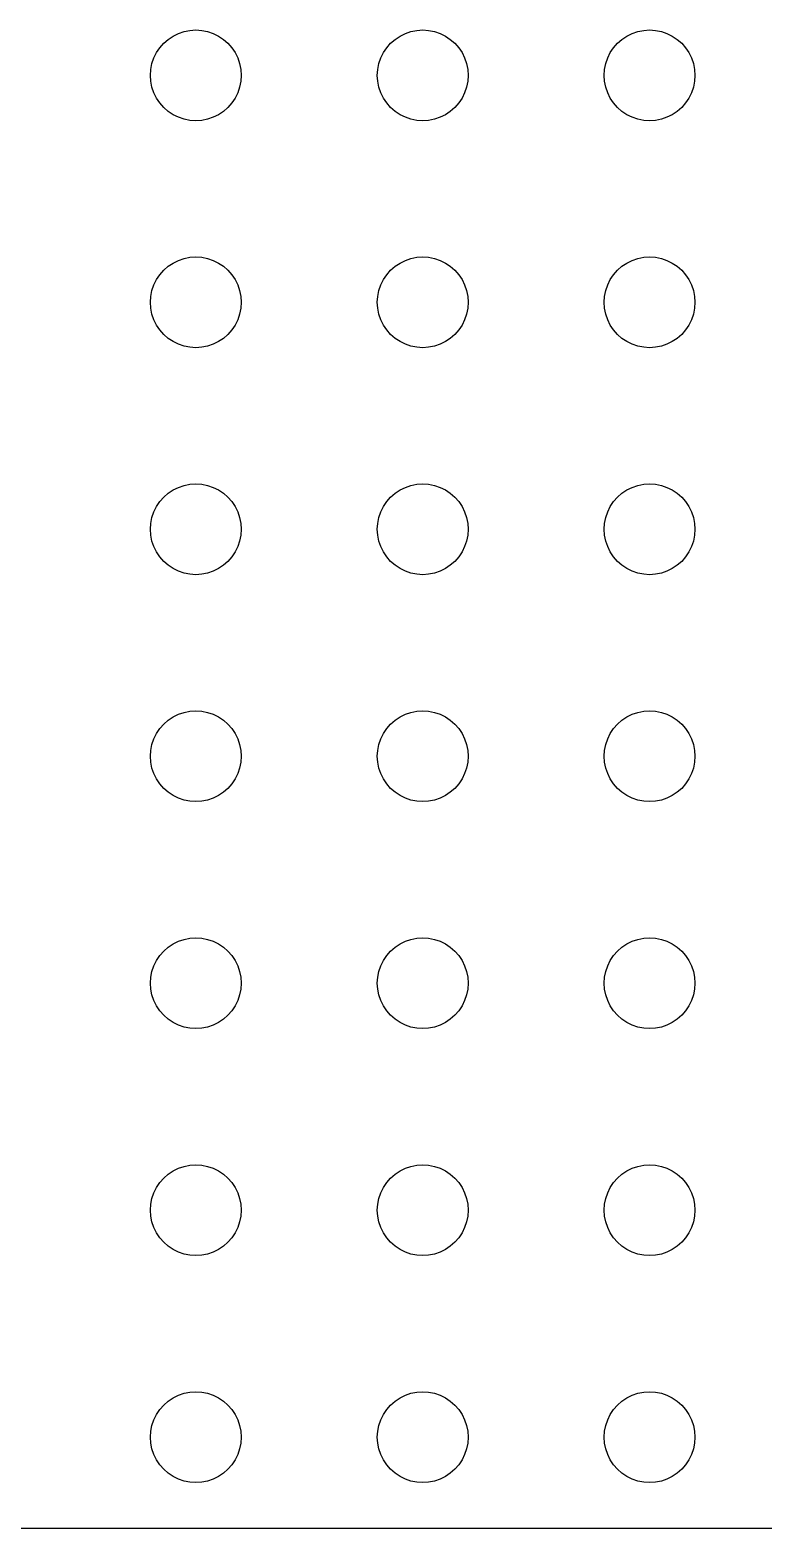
# Model space of a CAD drawing. Header units: metres. Extents: x -104 to 104, y -104 to 104.
# Drawn here: x -48.5 to 0, y -103.5 to -4.5 of the extents above; entities that cross this region are included whole.
import ezdxf

# ---------------------------------------------------------------- set-up
doc = ezdxf.new("R2010")
doc.units = ezdxf.units.M

msp = doc.modelspace()

# ---------------------------------------------------------------- linework, layer by layer
for p, q in [((-39.3263, -5.11993), (-39, -4.90192)), ((-39, -4.90192), (-38.648, -4.72835)), ((-38.648, -4.72835), (-38.2765, -4.60222)), ((-38.2765, -4.60222), (-37.8916, -4.52567)), ((-37.8916, -4.52567), (-37.5, -4.5)), ((-37.5, -4.5), (-37.1084, -4.52567)), ((-37.1084, -4.52567), (-36.7235, -4.60222)), ((-36.7235, -4.60222), (-36.3519, -4.72835)), ((-36.3519, -4.72835), (-36, -4.90192)), ((-36, -4.90192), (-35.6737, -5.11993)), ((-24.3263, -5.11993), (-24, -4.90192)), ((-24, -4.90192), (-23.648, -4.72835)), ((-23.648, -4.72835), (-23.2764, -4.60222)), ((-23.2764, -4.60222), (-22.8916, -4.52567)), ((-22.8916, -4.52567), (-22.5, -4.5)), ((-22.5, -4.5), (-22.1084, -4.52567)), ((-22.1084, -4.52567), (-21.7235, -4.60222)), ((-21.7235, -4.60222), (-21.3519, -4.72835)), ((-21.3519, -4.72835), (-21, -4.90192)), ((-21, -4.90192), (-20.6737, -5.11993)), ((-9.32628, -5.11993), (-9, -4.90192)), ((-9, -4.90192), (-8.64804, -4.72835)), ((-8.64804, -4.72835), (-8.27644, -4.60222)), ((-8.27644, -4.60222), (-7.89157, -4.52567)), ((-7.89157, -4.52567), (-7.5, -4.5)), ((-7.5, -4.5), (-7.10841, -4.52567)), ((-7.10841, -4.52567), (-6.72354, -4.60222)), ((-6.72354, -4.60222), (-6.35194, -4.72835)), ((-6.35194, -4.72835), (-6, -4.90192)), ((-6, -4.90192), (-5.67371, -5.11993)), ((-40.0981, -6), (-39.8801, -5.67371)), ((-39.8801, -5.67371), (-39.6213, -5.37868)), ((-39.6213, -5.37868), (-39.3263, -5.11993)), ((-35.6737, -5.11993), (-35.3787, -5.37868)), ((-35.3787, -5.37868), (-35.1199, -5.67371)), ((-35.1199, -5.67371), (-34.9019, -6)), ((-25.0981, -6), (-24.8801, -5.67371)), ((-24.8801, -5.67371), (-24.6213, -5.37868)), ((-24.6213, -5.37868), (-24.3263, -5.11993)), ((-20.6737, -5.11993), (-20.3787, -5.37868)), ((-20.3787, -5.37868), (-20.1199, -5.67371)), ((-20.1199, -5.67371), (-19.9019, -6)), ((-10.0981, -6), (-9.88005, -5.67371)), ((-9.88005, -5.67371), (-9.62131, -5.37868)), ((-9.62131, -5.37868), (-9.32628, -5.11993)), ((-5.67371, -5.11993), (-5.37868, -5.37868)), ((-5.37868, -5.37868), (-5.11993, -5.67371)), ((-5.11993, -5.67371), (-4.90192, -6)), ((-40.4743, -7.10841), (-40.3978, -6.72354)), ((-40.3978, -6.72354), (-40.2716, -6.35194)), ((-40.2716, -6.35194), (-40.0981, -6)), ((-34.9019, -6), (-34.7284, -6.35194)), ((-34.7284, -6.35194), (-34.6022, -6.72354)), ((-34.6022, -6.72354), (-34.5257, -7.10841)), ((-25.4743, -7.10841), (-25.3978, -6.72354)), ((-25.3978, -6.72354), (-25.2716, -6.35194)), ((-25.2716, -6.35194), (-25.0981, -6)), ((-19.9019, -6), (-19.7283, -6.35194)), ((-19.7283, -6.35194), (-19.6022, -6.72354)), ((-19.6022, -6.72354), (-19.5257, -7.10841)), ((-10.4743, -7.10841), (-10.3978, -6.72354)), ((-10.3978, -6.72354), (-10.2716, -6.35194)), ((-10.2716, -6.35194), (-10.0981, -6)), ((-4.90192, -6), (-4.72835, -6.35194)), ((-4.72835, -6.35194), (-4.60222, -6.72354)), ((-4.60222, -6.72354), (-4.52567, -7.10841)), ((-40.5, -7.5), (-40.4743, -7.10841)), ((-40.4743, -7.89157), (-40.5, -7.5)), ((-40.3978, -8.27644), (-40.4743, -7.89157)), ((-34.5257, -7.89157), (-34.6022, -8.27644)), ((-34.5257, -7.10841), (-34.5, -7.5)), ((-34.5, -7.5), (-34.5257, -7.89157)), ((-25.5, -7.5), (-25.4743, -7.10841)), ((-25.4743, -7.89157), (-25.5, -7.5)), ((-25.3978, -8.27644), (-25.4743, -7.89157)), ((-19.5257, -7.89157), (-19.6022, -8.27644)), ((-19.5257, -7.10841), (-19.5, -7.5)), ((-19.5, -7.5), (-19.5257, -7.89157)), ((-10.5, -7.5), (-10.4743, -7.10841)), ((-10.4743, -7.89157), (-10.5, -7.5)), ((-10.3978, -8.27644), (-10.4743, -7.89157)), ((-4.52567, -7.89157), (-4.60222, -8.27644)), ((-4.52567, -7.10841), (-4.5, -7.5)), ((-4.5, -7.5), (-4.52567, -7.89157)), ((-40.2716, -8.64804), (-40.3978, -8.27644)), ((-40.0981, -9), (-40.2716, -8.64804)), ((-34.7284, -8.64804), (-34.9019, -9)), ((-34.6022, -8.27644), (-34.7284, -8.64804)), ((-25.2716, -8.64804), (-25.3978, -8.27644)), ((-25.0981, -9), (-25.2716, -8.64804)), ((-19.7283, -8.64804), (-19.9019, -9)), ((-19.6022, -8.27644), (-19.7283, -8.64804)), ((-10.2716, -8.64804), (-10.3978, -8.27644)), ((-10.0981, -9), (-10.2716, -8.64804)), ((-4.72835, -8.64804), (-4.90192, -9)), ((-4.60222, -8.27644), (-4.72835, -8.64804)), ((-39.8801, -9.32628), (-40.0981, -9)), ((-39.6213, -9.62131), (-39.8801, -9.32628)), ((-39.3263, -9.88005), (-39.6213, -9.62131)), ((-39, -10.0981), (-39.3263, -9.88005)), ((-35.6737, -9.88005), (-36, -10.0981)), ((-35.3787, -9.62131), (-35.6737, -9.88005)), ((-35.1199, -9.32628), (-35.3787, -9.62131)), ((-34.9019, -9), (-35.1199, -9.32628)), ((-24.8801, -9.32628), (-25.0981, -9)), ((-24.6213, -9.62131), (-24.8801, -9.32628)), ((-24.3263, -9.88005), (-24.6213, -9.62131)), ((-24, -10.0981), (-24.3263, -9.88005)), ((-20.6737, -9.88005), (-21, -10.0981)), ((-20.3787, -9.62131), (-20.6737, -9.88005)), ((-20.1199, -9.32628), (-20.3787, -9.62131)), ((-19.9019, -9), (-20.1199, -9.32628)), ((-9.88005, -9.32628), (-10.0981, -9)), ((-9.62131, -9.62131), (-9.88005, -9.32628)), ((-9.32628, -9.88005), (-9.62131, -9.62131)), ((-9, -10.0981), (-9.32628, -9.88005)), ((-5.67371, -9.88005), (-6, -10.0981)), ((-5.37868, -9.62131), (-5.67371, -9.88005)), ((-5.11993, -9.32628), (-5.37868, -9.62131)), ((-4.90192, -9), (-5.11993, -9.32628)), ((-38.648, -10.2716), (-39, -10.0981)), ((-38.2765, -10.3978), (-38.648, -10.2716)), ((-37.8916, -10.4743), (-38.2765, -10.3978)), ((-37.5, -10.5), (-37.8916, -10.4743)), ((-37.1084, -10.4743), (-37.5, -10.5)), ((-36.7235, -10.3978), (-37.1084, -10.4743)), ((-36.3519, -10.2716), (-36.7235, -10.3978)), ((-36, -10.0981), (-36.3519, -10.2716)), ((-23.648, -10.2716), (-24, -10.0981)), ((-23.2764, -10.3978), (-23.648, -10.2716)), ((-22.8916, -10.4743), (-23.2764, -10.3978)), ((-22.5, -10.5), (-22.8916, -10.4743)), ((-22.1084, -10.4743), (-22.5, -10.5)), ((-21.7235, -10.3978), (-22.1084, -10.4743)), ((-21.3519, -10.2716), (-21.7235, -10.3978)), ((-21, -10.0981), (-21.3519, -10.2716)), ((-8.64804, -10.2716), (-9, -10.0981)), ((-8.27644, -10.3978), (-8.64804, -10.2716)), ((-7.89157, -10.4743), (-8.27644, -10.3978)), ((-7.5, -10.5), (-7.89157, -10.4743)), ((-7.10841, -10.4743), (-7.5, -10.5)), ((-6.72354, -10.3978), (-7.10841, -10.4743)), ((-6.35194, -10.2716), (-6.72354, -10.3978)), ((-6, -10.0981), (-6.35194, -10.2716)), ((-39, -19.9019), (-38.648, -19.7283)), ((-38.648, -19.7283), (-38.2765, -19.6022)), ((-38.2765, -19.6022), (-37.8916, -19.5257)), ((-37.8916, -19.5257), (-37.5, -19.5)), ((-37.5, -19.5), (-37.1084, -19.5257)), ((-37.1084, -19.5257), (-36.7235, -19.6022)), ((-36.7235, -19.6022), (-36.3519, -19.7283)), ((-36.3519, -19.7283), (-36, -19.9019)), ((-24, -19.9019), (-23.648, -19.7283)), ((-23.648, -19.7283), (-23.2764, -19.6022)), ((-23.2764, -19.6022), (-22.8916, -19.5257)), ((-22.8916, -19.5257), (-22.5, -19.5)), ((-22.5, -19.5), (-22.1084, -19.5257)), ((-22.1084, -19.5257), (-21.7235, -19.6022)), ((-21.7235, -19.6022), (-21.3519, -19.7283)), ((-21.3519, -19.7283), (-21, -19.9019)), ((-9, -19.9019), (-8.64804, -19.7283)), ((-8.64804, -19.7283), (-8.27644, -19.6022)), ((-8.27644, -19.6022), (-7.89157, -19.5257)), ((-7.89157, -19.5257), (-7.5, -19.5)), ((-7.5, -19.5), (-7.10841, -19.5257)), ((-7.10841, -19.5257), (-6.72354, -19.6022)), ((-6.72354, -19.6022), (-6.35194, -19.7283)), ((-6.35194, -19.7283), (-6, -19.9019)), ((-40.0981, -21), (-39.8801, -20.6737)), ((-39.8801, -20.6737), (-39.6213, -20.3787)), ((-39.6213, -20.3787), (-39.3263, -20.1199)), ((-39.3263, -20.1199), (-39, -19.9019)), ((-36, -19.9019), (-35.6737, -20.1199)), ((-35.6737, -20.1199), (-35.3787, -20.3787)), ((-35.3787, -20.3787), (-35.1199, -20.6737)), ((-35.1199, -20.6737), (-34.9019, -21)), ((-25.0981, -21), (-24.8801, -20.6737)), ((-24.8801, -20.6737), (-24.6213, -20.3787)), ((-24.6213, -20.3787), (-24.3263, -20.1199)), ((-24.3263, -20.1199), (-24, -19.9019)), ((-21, -19.9019), (-20.6737, -20.1199)), ((-20.6737, -20.1199), (-20.3787, -20.3787)), ((-20.3787, -20.3787), (-20.1199, -20.6737)), ((-20.1199, -20.6737), (-19.9019, -21)), ((-10.0981, -21), (-9.88005, -20.6737)), ((-9.88005, -20.6737), (-9.62131, -20.3787)), ((-9.62131, -20.3787), (-9.32628, -20.1199)), ((-9.32628, -20.1199), (-9, -19.9019)), ((-6, -19.9019), (-5.67371, -20.1199)), ((-5.67371, -20.1199), (-5.37868, -20.3787)), ((-5.37868, -20.3787), (-5.11993, -20.6737)), ((-5.11993, -20.6737), (-4.90192, -21)), ((-40.4743, -22.1084), (-40.3978, -21.7235)), ((-40.3978, -21.7235), (-40.2716, -21.3519)), ((-40.2716, -21.3519), (-40.0981, -21)), ((-34.9019, -21), (-34.7284, -21.3519)), ((-34.7284, -21.3519), (-34.6022, -21.7235)), ((-34.6022, -21.7235), (-34.5257, -22.1084)), ((-25.4743, -22.1084), (-25.3978, -21.7235)), ((-25.3978, -21.7235), (-25.2716, -21.3519)), ((-25.2716, -21.3519), (-25.0981, -21)), ((-19.9019, -21), (-19.7283, -21.3519)), ((-19.7283, -21.3519), (-19.6022, -21.7235)), ((-19.6022, -21.7235), (-19.5257, -22.1084)), ((-10.4743, -22.1084), (-10.3978, -21.7235)), ((-10.3978, -21.7235), (-10.2716, -21.3519)), ((-10.2716, -21.3519), (-10.0981, -21)), ((-4.90192, -21), (-4.72835, -21.3519)), ((-4.72835, -21.3519), (-4.60222, -21.7235)), ((-4.60222, -21.7235), (-4.52567, -22.1084)), ((-40.5, -22.5), (-40.4743, -22.1084)), ((-40.4743, -22.8916), (-40.5, -22.5)), ((-34.5257, -22.1084), (-34.5, -22.5)), ((-34.5, -22.5), (-34.5257, -22.8916)), ((-25.5, -22.5), (-25.4743, -22.1084)), ((-25.4743, -22.8916), (-25.5, -22.5)), ((-19.5257, -22.1084), (-19.5, -22.5)), ((-19.5, -22.5), (-19.5257, -22.8916)), ((-10.5, -22.5), (-10.4743, -22.1084)), ((-10.4743, -22.8916), (-10.5, -22.5)), ((-4.52567, -22.1084), (-4.5, -22.5)), ((-4.5, -22.5), (-4.52567, -22.8916)), ((-40.3978, -23.2764), (-40.4743, -22.8916)), ((-40.2716, -23.648), (-40.3978, -23.2764)), ((-40.0981, -24), (-40.2716, -23.648)), ((-34.7284, -23.648), (-34.9019, -24)), ((-34.6022, -23.2764), (-34.7284, -23.648)), ((-34.5257, -22.8916), (-34.6022, -23.2764)), ((-25.3978, -23.2764), (-25.4743, -22.8916)), ((-25.2716, -23.648), (-25.3978, -23.2764)), ((-25.0981, -24), (-25.2716, -23.648)), ((-19.7283, -23.648), (-19.9019, -24)), ((-19.6022, -23.2764), (-19.7283, -23.648)), ((-19.5257, -22.8916), (-19.6022, -23.2764)), ((-10.3978, -23.2764), (-10.4743, -22.8916)), ((-10.2716, -23.648), (-10.3978, -23.2764)), ((-10.0981, -24), (-10.2716, -23.648)), ((-4.72835, -23.648), (-4.90192, -24)), ((-4.60222, -23.2764), (-4.72835, -23.648)), ((-4.52567, -22.8916), (-4.60222, -23.2764)), ((-39.8801, -24.3263), (-40.0981, -24)), ((-39.6213, -24.6213), (-39.8801, -24.3263)), ((-39.3263, -24.8801), (-39.6213, -24.6213)), ((-35.3787, -24.6213), (-35.6737, -24.8801)), ((-35.1199, -24.3263), (-35.3787, -24.6213)), ((-34.9019, -24), (-35.1199, -24.3263)), ((-24.8801, -24.3263), (-25.0981, -24)), ((-24.6213, -24.6213), (-24.8801, -24.3263)), ((-24.3263, -24.8801), (-24.6213, -24.6213)), ((-20.3787, -24.6213), (-20.6737, -24.8801)), ((-20.1199, -24.3263), (-20.3787, -24.6213)), ((-19.9019, -24), (-20.1199, -24.3263)), ((-9.88005, -24.3263), (-10.0981, -24)), ((-9.62131, -24.6213), (-9.88005, -24.3263)), ((-9.32628, -24.8801), (-9.62131, -24.6213)), ((-5.37868, -24.6213), (-5.67371, -24.8801)), ((-5.11993, -24.3263), (-5.37868, -24.6213)), ((-4.90192, -24), (-5.11993, -24.3263)), ((-39, -25.0981), (-39.3263, -24.8801)), ((-38.648, -25.2716), (-39, -25.0981)), ((-38.2765, -25.3978), (-38.648, -25.2716)), ((-37.8916, -25.4743), (-38.2765, -25.3978)), ((-37.5, -25.5), (-37.8916, -25.4743)), ((-37.1084, -25.4743), (-37.5, -25.5)), ((-36.7235, -25.3978), (-37.1084, -25.4743)), ((-36.3519, -25.2716), (-36.7235, -25.3978)), ((-36, -25.0981), (-36.3519, -25.2716)), ((-35.6737, -24.8801), (-36, -25.0981)), ((-24, -25.0981), (-24.3263, -24.8801)), ((-23.648, -25.2716), (-24, -25.0981)), ((-23.2764, -25.3978), (-23.648, -25.2716)), ((-22.8916, -25.4743), (-23.2764, -25.3978)), ((-22.5, -25.5), (-22.8916, -25.4743)), ((-22.1084, -25.4743), (-22.5, -25.5)), ((-21.7235, -25.3978), (-22.1084, -25.4743)), ((-21.3519, -25.2716), (-21.7235, -25.3978)), ((-21, -25.0981), (-21.3519, -25.2716)), ((-20.6737, -24.8801), (-21, -25.0981)), ((-9, -25.0981), (-9.32628, -24.8801)), ((-8.64804, -25.2716), (-9, -25.0981)), ((-8.27644, -25.3978), (-8.64804, -25.2716)), ((-7.89157, -25.4743), (-8.27644, -25.3978)), ((-7.5, -25.5), (-7.89157, -25.4743)), ((-7.10841, -25.4743), (-7.5, -25.5)), ((-6.72354, -25.3978), (-7.10841, -25.4743)), ((-6.35194, -25.2716), (-6.72354, -25.3978)), ((-6, -25.0981), (-6.35194, -25.2716)), ((-5.67371, -24.8801), (-6, -25.0981)), ((-38.648, -34.7284), (-38.2765, -34.6022)), ((-38.2765, -34.6022), (-37.8916, -34.5257)), ((-37.8916, -34.5257), (-37.5, -34.5)), ((-37.5, -34.5), (-37.1084, -34.5257)), ((-37.1084, -34.5257), (-36.7235, -34.6022)), ((-36.7235, -34.6022), (-36.3519, -34.7284)), ((-23.648, -34.7284), (-23.2764, -34.6022)), ((-23.2764, -34.6022), (-22.8916, -34.5257)), ((-22.8916, -34.5257), (-22.5, -34.5)), ((-22.5, -34.5), (-22.1084, -34.5257)), ((-22.1084, -34.5257), (-21.7235, -34.6022)), ((-21.7235, -34.6022), (-21.3519, -34.7284)), ((-8.64804, -34.7284), (-8.27644, -34.6022)), ((-8.27644, -34.6022), (-7.89157, -34.5257)), ((-7.89157, -34.5257), (-7.5, -34.5)), ((-7.5, -34.5), (-7.10841, -34.5257)), ((-7.10841, -34.5257), (-6.72354, -34.6022)), ((-6.72354, -34.6022), (-6.35194, -34.7284)), ((-39.8801, -35.6737), (-39.6213, -35.3787)), ((-39.6213, -35.3787), (-39.3263, -35.1199)), ((-39.3263, -35.1199), (-39, -34.9019)), ((-39, -34.9019), (-38.648, -34.7284)), ((-36.3519, -34.7284), (-36, -34.9019)), ((-36, -34.9019), (-35.6737, -35.1199)), ((-35.6737, -35.1199), (-35.3787, -35.3787)), ((-35.3787, -35.3787), (-35.1199, -35.6737)), ((-24.8801, -35.6737), (-24.6213, -35.3787)), ((-24.6213, -35.3787), (-24.3263, -35.1199)), ((-24.3263, -35.1199), (-24, -34.9019)), ((-24, -34.9019), (-23.648, -34.7284)), ((-21.3519, -34.7284), (-21, -34.9019)), ((-21, -34.9019), (-20.6737, -35.1199)), ((-20.6737, -35.1199), (-20.3787, -35.3787)), ((-20.3787, -35.3787), (-20.1199, -35.6737)), ((-9.88005, -35.6737), (-9.62131, -35.3787)), ((-9.62131, -35.3787), (-9.32628, -35.1199)), ((-9.32628, -35.1199), (-9, -34.9019)), ((-9, -34.9019), (-8.64804, -34.7284)), ((-6.35194, -34.7284), (-6, -34.9019)), ((-6, -34.9019), (-5.67371, -35.1199)), ((-5.67371, -35.1199), (-5.37868, -35.3787)), ((-5.37868, -35.3787), (-5.11993, -35.6737)), ((-40.3978, -36.7235), (-40.2716, -36.3519)), ((-40.2716, -36.3519), (-40.0981, -36)), ((-40.0981, -36), (-39.8801, -35.6737)), ((-35.1199, -35.6737), (-34.9019, -36)), ((-34.9019, -36), (-34.7284, -36.3519)), ((-34.7284, -36.3519), (-34.6022, -36.7235)), ((-25.3978, -36.7235), (-25.2716, -36.3519)), ((-25.2716, -36.3519), (-25.0981, -36)), ((-25.0981, -36), (-24.8801, -35.6737)), ((-20.1199, -35.6737), (-19.9019, -36)), ((-19.9019, -36), (-19.7283, -36.3519)), ((-19.7283, -36.3519), (-19.6022, -36.7235)), ((-10.3978, -36.7235), (-10.2716, -36.3519)), ((-10.2716, -36.3519), (-10.0981, -36)), ((-10.0981, -36), (-9.88005, -35.6737)), ((-5.11993, -35.6737), (-4.90192, -36)), ((-4.90192, -36), (-4.72835, -36.3519)), ((-4.72835, -36.3519), (-4.60222, -36.7235)), ((-40.5, -37.5), (-40.4743, -37.1084)), ((-40.4743, -37.8916), (-40.5, -37.5)), ((-40.4743, -37.1084), (-40.3978, -36.7235)), ((-34.6022, -36.7235), (-34.5257, -37.1084)), ((-34.5257, -37.1084), (-34.5, -37.5)), ((-34.5, -37.5), (-34.5257, -37.8916)), ((-25.5, -37.5), (-25.4743, -37.1084)), ((-25.4743, -37.8916), (-25.5, -37.5)), ((-25.4743, -37.1084), (-25.3978, -36.7235)), ((-19.6022, -36.7235), (-19.5257, -37.1084)), ((-19.5257, -37.1084), (-19.5, -37.5)), ((-19.5, -37.5), (-19.5257, -37.8916)), ((-10.5, -37.5), (-10.4743, -37.1084)), ((-10.4743, -37.8916), (-10.5, -37.5)), ((-10.4743, -37.1084), (-10.3978, -36.7235)), ((-4.60222, -36.7235), (-4.52567, -37.1084)), ((-4.52567, -37.1084), (-4.5, -37.5)), ((-4.5, -37.5), (-4.52567, -37.8916)), ((-40.3978, -38.2765), (-40.4743, -37.8916)), ((-40.2716, -38.648), (-40.3978, -38.2765)), ((-34.6022, -38.2765), (-34.7284, -38.648)), ((-34.5257, -37.8916), (-34.6022, -38.2765)), ((-25.3978, -38.2765), (-25.4743, -37.8916)), ((-25.2716, -38.648), (-25.3978, -38.2765)), ((-19.6022, -38.2765), (-19.7283, -38.648)), ((-19.5257, -37.8916), (-19.6022, -38.2765)), ((-10.3978, -38.2765), (-10.4743, -37.8916)), ((-10.2716, -38.648), (-10.3978, -38.2765)), ((-4.60222, -38.2765), (-4.72835, -38.648)), ((-4.52567, -37.8916), (-4.60222, -38.2765)), ((-40.0981, -39), (-40.2716, -38.648)), ((-39.8801, -39.3263), (-40.0981, -39)), ((-39.6213, -39.6213), (-39.8801, -39.3263)), ((-35.1199, -39.3263), (-35.3787, -39.6213)), ((-34.9019, -39), (-35.1199, -39.3263)), ((-34.7284, -38.648), (-34.9019, -39)), ((-25.0981, -39), (-25.2716, -38.648)), ((-24.8801, -39.3263), (-25.0981, -39)), ((-24.6213, -39.6213), (-24.8801, -39.3263)), ((-20.1199, -39.3263), (-20.3787, -39.6213)), ((-19.9019, -39), (-20.1199, -39.3263)), ((-19.7283, -38.648), (-19.9019, -39)), ((-10.0981, -39), (-10.2716, -38.648)), ((-9.88005, -39.3263), (-10.0981, -39)), ((-9.62131, -39.6213), (-9.88005, -39.3263)), ((-5.11993, -39.3263), (-5.37868, -39.6213)), ((-4.90192, -39), (-5.11993, -39.3263)), ((-4.72835, -38.648), (-4.90192, -39)), ((-39.3263, -39.8801), (-39.6213, -39.6213)), ((-39, -40.0981), (-39.3263, -39.8801)), ((-38.648, -40.2716), (-39, -40.0981)), ((-38.2765, -40.3978), (-38.648, -40.2716)), ((-37.8916, -40.4743), (-38.2765, -40.3978)), ((-37.5, -40.5), (-37.8916, -40.4743)), ((-37.1084, -40.4743), (-37.5, -40.5)), ((-36.7235, -40.3978), (-37.1084, -40.4743)), ((-36.3519, -40.2716), (-36.7235, -40.3978)), ((-36, -40.0981), (-36.3519, -40.2716)), ((-35.6737, -39.8801), (-36, -40.0981)), ((-35.3787, -39.6213), (-35.6737, -39.8801)), ((-24.3263, -39.8801), (-24.6213, -39.6213)), ((-24, -40.0981), (-24.3263, -39.8801)), ((-23.648, -40.2716), (-24, -40.0981)), ((-23.2764, -40.3978), (-23.648, -40.2716)), ((-22.8916, -40.4743), (-23.2764, -40.3978)), ((-22.5, -40.5), (-22.8916, -40.4743)), ((-22.1084, -40.4743), (-22.5, -40.5)), ((-21.7235, -40.3978), (-22.1084, -40.4743)), ((-21.3519, -40.2716), (-21.7235, -40.3978)), ((-21, -40.0981), (-21.3519, -40.2716)), ((-20.6737, -39.8801), (-21, -40.0981)), ((-20.3787, -39.6213), (-20.6737, -39.8801)), ((-9.32628, -39.8801), (-9.62131, -39.6213)), ((-9, -40.0981), (-9.32628, -39.8801)), ((-8.64804, -40.2716), (-9, -40.0981)), ((-8.27644, -40.3978), (-8.64804, -40.2716)), ((-7.89157, -40.4743), (-8.27644, -40.3978)), ((-7.5, -40.5), (-7.89157, -40.4743)), ((-7.10841, -40.4743), (-7.5, -40.5)), ((-6.72354, -40.3978), (-7.10841, -40.4743)), ((-6.35194, -40.2716), (-6.72354, -40.3978)), ((-6, -40.0981), (-6.35194, -40.2716)), ((-5.67371, -39.8801), (-6, -40.0981)), ((-5.37868, -39.6213), (-5.67371, -39.8801)), ((-37.8916, -49.5257), (-37.5, -49.5)), ((-37.5, -49.5), (-37.1084, -49.5257)), ((-22.8916, -49.5257), (-22.5, -49.5)), ((-22.5, -49.5), (-22.1084, -49.5257)), ((-7.89157, -49.5257), (-7.5, -49.5)), ((-7.5, -49.5), (-7.10841, -49.5257)), ((-39.8801, -50.6737), (-39.6213, -50.3787)), ((-39.6213, -50.3787), (-39.3263, -50.1199)), ((-39.3263, -50.1199), (-39, -49.9019)), ((-39, -49.9019), (-38.648, -49.7284)), ((-38.648, -49.7284), (-38.2765, -49.6022)), ((-38.2765, -49.6022), (-37.8916, -49.5257)), ((-37.1084, -49.5257), (-36.7235, -49.6022)), ((-36.7235, -49.6022), (-36.3519, -49.7284)), ((-36.3519, -49.7284), (-36, -49.9019)), ((-36, -49.9019), (-35.6737, -50.1199)), ((-35.6737, -50.1199), (-35.3787, -50.3787)), ((-35.3787, -50.3787), (-35.1199, -50.6737)), ((-24.8801, -50.6737), (-24.6213, -50.3787)), ((-24.6213, -50.3787), (-24.3263, -50.1199)), ((-24.3263, -50.1199), (-24, -49.9019)), ((-24, -49.9019), (-23.648, -49.7284)), ((-23.648, -49.7284), (-23.2764, -49.6022)), ((-23.2764, -49.6022), (-22.8916, -49.5257)), ((-22.1084, -49.5257), (-21.7235, -49.6022)), ((-21.7235, -49.6022), (-21.3519, -49.7284)), ((-21.3519, -49.7284), (-21, -49.9019)), ((-21, -49.9019), (-20.6737, -50.1199)), ((-20.6737, -50.1199), (-20.3787, -50.3787)), ((-20.3787, -50.3787), (-20.1199, -50.6737)), ((-9.88005, -50.6737), (-9.62131, -50.3787)), ((-9.62131, -50.3787), (-9.32628, -50.1199)), ((-9.32628, -50.1199), (-9, -49.9019)), ((-9, -49.9019), (-8.64804, -49.7284)), ((-8.64804, -49.7284), (-8.27644, -49.6022)), ((-8.27644, -49.6022), (-7.89157, -49.5257)), ((-7.10841, -49.5257), (-6.72354, -49.6022)), ((-6.72354, -49.6022), (-6.35194, -49.7284)), ((-6.35194, -49.7284), (-6, -49.9019)), ((-6, -49.9019), (-5.67371, -50.1199)), ((-5.67371, -50.1199), (-5.37868, -50.3787)), ((-5.37868, -50.3787), (-5.11993, -50.6737)), ((-40.3978, -51.7235), (-40.2716, -51.3519)), ((-40.2716, -51.3519), (-40.0981, -51)), ((-40.0981, -51), (-39.8801, -50.6737)), ((-35.1199, -50.6737), (-34.9019, -51)), ((-34.9019, -51), (-34.7284, -51.3519)), ((-34.7284, -51.3519), (-34.6022, -51.7235)), ((-25.3978, -51.7235), (-25.2716, -51.3519)), ((-25.2716, -51.3519), (-25.0981, -51)), ((-25.0981, -51), (-24.8801, -50.6737)), ((-20.1199, -50.6737), (-19.9019, -51)), ((-19.9019, -51), (-19.7283, -51.3519)), ((-19.7283, -51.3519), (-19.6022, -51.7235)), ((-10.3978, -51.7235), (-10.2716, -51.3519)), ((-10.2716, -51.3519), (-10.0981, -51)), ((-10.0981, -51), (-9.88005, -50.6737)), ((-5.11993, -50.6737), (-4.90192, -51)), ((-4.90192, -51), (-4.72835, -51.3519)), ((-4.72835, -51.3519), (-4.60222, -51.7235)), ((-40.5, -52.5), (-40.4743, -52.1084)), ((-40.4743, -52.1084), (-40.3978, -51.7235)), ((-34.6022, -51.7235), (-34.5257, -52.1084)), ((-34.5257, -52.1084), (-34.5, -52.5)), ((-25.5, -52.5), (-25.4743, -52.1084)), ((-25.4743, -52.1084), (-25.3978, -51.7235)), ((-19.6022, -51.7235), (-19.5257, -52.1084)), ((-19.5257, -52.1084), (-19.5, -52.5)), ((-10.5, -52.5), (-10.4743, -52.1084)), ((-10.4743, -52.1084), (-10.3978, -51.7235)), ((-4.60222, -51.7235), (-4.52567, -52.1084)), ((-4.52567, -52.1084), (-4.5, -52.5)), ((-40.4743, -52.8916), (-40.5, -52.5)), ((-40.3978, -53.2765), (-40.4743, -52.8916)), ((-40.2716, -53.648), (-40.3978, -53.2765)), ((-34.6022, -53.2765), (-34.7284, -53.648)), ((-34.5257, -52.8916), (-34.6022, -53.2765)), ((-34.5, -52.5), (-34.5257, -52.8916)), ((-25.4743, -52.8916), (-25.5, -52.5)), ((-25.3978, -53.2765), (-25.4743, -52.8916)), ((-25.2716, -53.648), (-25.3978, -53.2765)), ((-19.6022, -53.2765), (-19.7283, -53.648)), ((-19.5257, -52.8916), (-19.6022, -53.2765)), ((-19.5, -52.5), (-19.5257, -52.8916)), ((-10.4743, -52.8916), (-10.5, -52.5)), ((-10.3978, -53.2765), (-10.4743, -52.8916)), ((-10.2716, -53.648), (-10.3978, -53.2765)), ((-4.60222, -53.2765), (-4.72835, -53.648)), ((-4.52567, -52.8916), (-4.60222, -53.2765)), ((-4.5, -52.5), (-4.52567, -52.8916)), ((-40.0981, -54), (-40.2716, -53.648)), ((-39.8801, -54.3263), (-40.0981, -54)), ((-39.6213, -54.6213), (-39.8801, -54.3263)), ((-35.1199, -54.3263), (-35.3787, -54.6213)), ((-34.9019, -54), (-35.1199, -54.3263)), ((-34.7284, -53.648), (-34.9019, -54)), ((-25.0981, -54), (-25.2716, -53.648)), ((-24.8801, -54.3263), (-25.0981, -54)), ((-24.6213, -54.6213), (-24.8801, -54.3263)), ((-20.1199, -54.3263), (-20.3787, -54.6213)), ((-19.9019, -54), (-20.1199, -54.3263)), ((-19.7283, -53.648), (-19.9019, -54)), ((-10.0981, -54), (-10.2716, -53.648)), ((-9.88005, -54.3263), (-10.0981, -54)), ((-9.62131, -54.6213), (-9.88005, -54.3263)), ((-5.11993, -54.3263), (-5.37868, -54.6213)), ((-4.90192, -54), (-5.11993, -54.3263)), ((-4.72835, -53.648), (-4.90192, -54)), ((-39.3263, -54.8801), (-39.6213, -54.6213)), ((-39, -55.0981), (-39.3263, -54.8801)), ((-38.648, -55.2716), (-39, -55.0981)), ((-38.2765, -55.3978), (-38.648, -55.2716)), ((-37.8916, -55.4743), (-38.2765, -55.3978)), ((-36.7235, -55.3978), (-37.1084, -55.4743)), ((-36.3519, -55.2716), (-36.7235, -55.3978)), ((-36, -55.0981), (-36.3519, -55.2716)), ((-35.6737, -54.8801), (-36, -55.0981)), ((-35.3787, -54.6213), (-35.6737, -54.8801)), ((-24.3263, -54.8801), (-24.6213, -54.6213)), ((-24, -55.0981), (-24.3263, -54.8801)), ((-23.648, -55.2716), (-24, -55.0981)), ((-23.2764, -55.3978), (-23.648, -55.2716)), ((-22.8916, -55.4743), (-23.2764, -55.3978)), ((-21.7235, -55.3978), (-22.1084, -55.4743)), ((-21.3519, -55.2716), (-21.7235, -55.3978)), ((-21, -55.0981), (-21.3519, -55.2716)), ((-20.6737, -54.8801), (-21, -55.0981)), ((-20.3787, -54.6213), (-20.6737, -54.8801)), ((-9.32628, -54.8801), (-9.62131, -54.6213)), ((-9, -55.0981), (-9.32628, -54.8801)), ((-8.64804, -55.2716), (-9, -55.0981)), ((-8.27644, -55.3978), (-8.64804, -55.2716)), ((-7.89157, -55.4743), (-8.27644, -55.3978)), ((-6.72354, -55.3978), (-7.10841, -55.4743)), ((-6.35194, -55.2716), (-6.72354, -55.3978)), ((-6, -55.0981), (-6.35194, -55.2716)), ((-5.67371, -54.8801), (-6, -55.0981)), ((-5.37868, -54.6213), (-5.67371, -54.8801)), ((-37.5, -55.5), (-37.8916, -55.4743)), ((-37.1084, -55.4743), (-37.5, -55.5)), ((-22.5, -55.5), (-22.8916, -55.4743)), ((-22.1084, -55.4743), (-22.5, -55.5)), ((-7.5, -55.5), (-7.89157, -55.4743)), ((-7.10841, -55.4743), (-7.5, -55.5)), ((-39.6213, -65.3787), (-39.3263, -65.1199)), ((-39.3263, -65.1199), (-39, -64.9019)), ((-39, -64.9019), (-38.648, -64.7284)), ((-38.648, -64.7284), (-38.2765, -64.6022)), ((-38.2765, -64.6022), (-37.8916, -64.5257)), ((-37.8916, -64.5257), (-37.5, -64.5)), ((-37.5, -64.5), (-37.1084, -64.5257)), ((-37.1084, -64.5257), (-36.7235, -64.6022)), ((-36.7235, -64.6022), (-36.3519, -64.7284)), ((-36.3519, -64.7284), (-36, -64.9019)), ((-36, -64.9019), (-35.6737, -65.1199)), ((-35.6737, -65.1199), (-35.3787, -65.3787)), ((-24.6213, -65.3787), (-24.3263, -65.1199)), ((-24.3263, -65.1199), (-24, -64.9019)), ((-24, -64.9019), (-23.648, -64.7284)), ((-23.648, -64.7284), (-23.2764, -64.6022)), ((-23.2764, -64.6022), (-22.8916, -64.5257)), ((-22.8916, -64.5257), (-22.5, -64.5)), ((-22.5, -64.5), (-22.1084, -64.5257)), ((-22.1084, -64.5257), (-21.7235, -64.6022)), ((-21.7235, -64.6022), (-21.3519, -64.7284)), ((-21.3519, -64.7284), (-21, -64.9019)), ((-21, -64.9019), (-20.6737, -65.1199)), ((-20.6737, -65.1199), (-20.3787, -65.3787)), ((-9.62131, -65.3787), (-9.32628, -65.1199)), ((-9.32628, -65.1199), (-9, -64.9019)), ((-9, -64.9019), (-8.64804, -64.7284)), ((-8.64804, -64.7284), (-8.27644, -64.6022)), ((-8.27644, -64.6022), (-7.89157, -64.5257)), ((-7.89157, -64.5257), (-7.5, -64.5)), ((-7.5, -64.5), (-7.10841, -64.5257)), ((-7.10841, -64.5257), (-6.72354, -64.6022)), ((-6.72354, -64.6022), (-6.35194, -64.7284)), ((-6.35194, -64.7284), (-6, -64.9019)), ((-6, -64.9019), (-5.67371, -65.1199)), ((-5.67371, -65.1199), (-5.37868, -65.3787)), ((-40.2716, -66.3519), (-40.0981, -66)), ((-40.0981, -66), (-39.8801, -65.6737)), ((-39.8801, -65.6737), (-39.6213, -65.3787)), ((-35.3787, -65.3787), (-35.1199, -65.6737)), ((-35.1199, -65.6737), (-34.9019, -66)), ((-34.9019, -66), (-34.7284, -66.3519)), ((-25.2716, -66.3519), (-25.0981, -66)), ((-25.0981, -66), (-24.8801, -65.6737)), ((-24.8801, -65.6737), (-24.6213, -65.3787)), ((-20.3787, -65.3787), (-20.1199, -65.6737)), ((-20.1199, -65.6737), (-19.9019, -66)), ((-19.9019, -66), (-19.7283, -66.3519)), ((-10.2716, -66.3519), (-10.0981, -66)), ((-10.0981, -66), (-9.88005, -65.6737)), ((-9.88005, -65.6737), (-9.62131, -65.3787)), ((-5.37868, -65.3787), (-5.11993, -65.6737)), ((-5.11993, -65.6737), (-4.90192, -66)), ((-4.90192, -66), (-4.72835, -66.3519)), ((-40.5, -67.5), (-40.4743, -67.1084)), ((-40.4743, -67.1084), (-40.3978, -66.7235)), ((-40.3978, -66.7235), (-40.2716, -66.3519)), ((-34.7284, -66.3519), (-34.6022, -66.7235)), ((-34.6022, -66.7235), (-34.5257, -67.1084)), ((-34.5257, -67.1084), (-34.5, -67.5)), ((-25.5, -67.5), (-25.4743, -67.1084)), ((-25.4743, -67.1084), (-25.3978, -66.7235)), ((-25.3978, -66.7235), (-25.2716, -66.3519)), ((-19.7283, -66.3519), (-19.6022, -66.7235)), ((-19.6022, -66.7235), (-19.5257, -67.1084)), ((-19.5257, -67.1084), (-19.5, -67.5)), ((-10.5, -67.5), (-10.4743, -67.1084)), ((-10.4743, -67.1084), (-10.3978, -66.7235)), ((-10.3978, -66.7235), (-10.2716, -66.3519)), ((-4.72835, -66.3519), (-4.60222, -66.7235)), ((-4.60222, -66.7235), (-4.52567, -67.1084)), ((-4.52567, -67.1084), (-4.5, -67.5)), ((-40.4743, -67.8916), (-40.5, -67.5)), ((-40.3978, -68.2765), (-40.4743, -67.8916)), ((-40.2716, -68.648), (-40.3978, -68.2765)), ((-34.6022, -68.2765), (-34.7284, -68.648)), ((-34.5257, -67.8916), (-34.6022, -68.2765)), ((-34.5, -67.5), (-34.5257, -67.8916)), ((-25.4743, -67.8916), (-25.5, -67.5)), ((-25.3978, -68.2765), (-25.4743, -67.8916)), ((-25.2716, -68.648), (-25.3978, -68.2765)), ((-19.6022, -68.2765), (-19.7283, -68.648)), ((-19.5257, -67.8916), (-19.6022, -68.2765)), ((-19.5, -67.5), (-19.5257, -67.8916)), ((-10.4743, -67.8916), (-10.5, -67.5)), ((-10.3978, -68.2765), (-10.4743, -67.8916)), ((-10.2716, -68.648), (-10.3978, -68.2765)), ((-4.60222, -68.2765), (-4.72835, -68.648)), ((-4.52567, -67.8916), (-4.60222, -68.2765)), ((-4.5, -67.5), (-4.52567, -67.8916)), ((-40.0981, -69), (-40.2716, -68.648)), ((-39.8801, -69.3263), (-40.0981, -69)), ((-34.9019, -69), (-35.1199, -69.3263)), ((-34.7284, -68.648), (-34.9019, -69)), ((-25.0981, -69), (-25.2716, -68.648)), ((-24.8801, -69.3263), (-25.0981, -69)), ((-19.9019, -69), (-20.1199, -69.3263)), ((-19.7283, -68.648), (-19.9019, -69)), ((-10.0981, -69), (-10.2716, -68.648)), ((-9.88005, -69.3263), (-10.0981, -69)), ((-4.90192, -69), (-5.11993, -69.3263)), ((-4.72835, -68.648), (-4.90192, -69)), ((-39.6213, -69.6213), (-39.8801, -69.3263)), ((-39.3263, -69.8801), (-39.6213, -69.6213)), ((-39, -70.0981), (-39.3263, -69.8801)), ((-38.648, -70.2716), (-39, -70.0981)), ((-38.2765, -70.3978), (-38.648, -70.2716)), ((-36.3519, -70.2716), (-36.7235, -70.3978)), ((-36, -70.0981), (-36.3519, -70.2716)), ((-35.6737, -69.8801), (-36, -70.0981)), ((-35.3787, -69.6213), (-35.6737, -69.8801)), ((-35.1199, -69.3263), (-35.3787, -69.6213)), ((-24.6213, -69.6213), (-24.8801, -69.3263)), ((-24.3263, -69.8801), (-24.6213, -69.6213)), ((-24, -70.0981), (-24.3263, -69.8801)), ((-23.648, -70.2716), (-24, -70.0981)), ((-23.2764, -70.3978), (-23.648, -70.2716)), ((-21.3519, -70.2716), (-21.7235, -70.3978)), ((-21, -70.0981), (-21.3519, -70.2716)), ((-20.6737, -69.8801), (-21, -70.0981)), ((-20.3787, -69.6213), (-20.6737, -69.8801)), ((-20.1199, -69.3263), (-20.3787, -69.6213)), ((-9.62131, -69.6213), (-9.88005, -69.3263)), ((-9.32628, -69.8801), (-9.62131, -69.6213)), ((-9, -70.0981), (-9.32628, -69.8801)), ((-8.64804, -70.2716), (-9, -70.0981)), ((-8.27644, -70.3978), (-8.64804, -70.2716)), ((-6.35194, -70.2716), (-6.72354, -70.3978)), ((-6, -70.0981), (-6.35194, -70.2716)), ((-5.67371, -69.8801), (-6, -70.0981)), ((-5.37868, -69.6213), (-5.67371, -69.8801)), ((-5.11993, -69.3263), (-5.37868, -69.6213)), ((-37.8916, -70.4743), (-38.2765, -70.3978)), ((-37.5, -70.5), (-37.8916, -70.4743)), ((-37.1084, -70.4743), (-37.5, -70.5)), ((-36.7235, -70.3978), (-37.1084, -70.4743)), ((-22.8916, -70.4743), (-23.2764, -70.3978)), ((-22.5, -70.5), (-22.8916, -70.4743)), ((-22.1084, -70.4743), (-22.5, -70.5)), ((-21.7235, -70.3978), (-22.1084, -70.4743)), ((-7.89157, -70.4743), (-8.27644, -70.3978)), ((-7.5, -70.5), (-7.89157, -70.4743)), ((-7.10841, -70.4743), (-7.5, -70.5)), ((-6.72354, -70.3978), (-7.10841, -70.4743)), ((-39.6213, -80.3787), (-39.3263, -80.1199)), ((-39.3263, -80.1199), (-39, -79.9019)), ((-39, -79.9019), (-38.648, -79.7284)), ((-38.648, -79.7284), (-38.2765, -79.6022)), ((-38.2765, -79.6022), (-37.8916, -79.5257)), ((-37.8916, -79.5257), (-37.5, -79.5)), ((-37.5, -79.5), (-37.1084, -79.5257)), ((-37.1084, -79.5257), (-36.7235, -79.6022)), ((-36.7235, -79.6022), (-36.3519, -79.7284)), ((-36.3519, -79.7284), (-36, -79.9019)), ((-36, -79.9019), (-35.6737, -80.1199)), ((-35.6737, -80.1199), (-35.3787, -80.3787)), ((-24.6213, -80.3787), (-24.3263, -80.1199)), ((-24.3263, -80.1199), (-24, -79.9019)), ((-24, -79.9019), (-23.648, -79.7284)), ((-23.648, -79.7284), (-23.2764, -79.6022)), ((-23.2764, -79.6022), (-22.8916, -79.5257)), ((-22.8916, -79.5257), (-22.5, -79.5)), ((-22.5, -79.5), (-22.1084, -79.5257)), ((-22.1084, -79.5257), (-21.7235, -79.6022)), ((-21.7235, -79.6022), (-21.3519, -79.7284)), ((-21.3519, -79.7284), (-21, -79.9019)), ((-21, -79.9019), (-20.6737, -80.1199)), ((-20.6737, -80.1199), (-20.3787, -80.3787)), ((-9.62131, -80.3787), (-9.32628, -80.1199)), ((-9.32628, -80.1199), (-9, -79.9019)), ((-9, -79.9019), (-8.64804, -79.7284)), ((-8.64804, -79.7284), (-8.27644, -79.6022)), ((-8.27644, -79.6022), (-7.89157, -79.5257)), ((-7.89157, -79.5257), (-7.5, -79.5)), ((-7.5, -79.5), (-7.10841, -79.5257)), ((-7.10841, -79.5257), (-6.72354, -79.6022)), ((-6.72354, -79.6022), (-6.35194, -79.7284)), ((-6.35194, -79.7284), (-6, -79.9019)), ((-6, -79.9019), (-5.67371, -80.1199)), ((-5.67371, -80.1199), (-5.37868, -80.3787)), ((-40.2716, -81.3519), (-40.0981, -81)), ((-40.0981, -81), (-39.8801, -80.6737)), ((-39.8801, -80.6737), (-39.6213, -80.3787)), ((-35.3787, -80.3787), (-35.1199, -80.6737)), ((-35.1199, -80.6737), (-34.9019, -81)), ((-34.9019, -81), (-34.7284, -81.3519)), ((-25.2716, -81.3519), (-25.0981, -81)), ((-25.0981, -81), (-24.8801, -80.6737)), ((-24.8801, -80.6737), (-24.6213, -80.3787)), ((-20.3787, -80.3787), (-20.1199, -80.6737)), ((-20.1199, -80.6737), (-19.9019, -81)), ((-19.9019, -81), (-19.7283, -81.3519)), ((-10.2716, -81.3519), (-10.0981, -81)), ((-10.0981, -81), (-9.88005, -80.6737)), ((-9.88005, -80.6737), (-9.62131, -80.3787)), ((-5.37868, -80.3787), (-5.11993, -80.6737)), ((-5.11993, -80.6737), (-4.90192, -81)), ((-4.90192, -81), (-4.72835, -81.3519)), ((-40.5, -82.5), (-40.4743, -82.1084)), ((-40.4743, -82.1084), (-40.3978, -81.7235)), ((-40.3978, -81.7235), (-40.2716, -81.3519)), ((-34.7284, -81.3519), (-34.6022, -81.7235)), ((-34.6022, -81.7235), (-34.5257, -82.1084)), ((-34.5257, -82.1084), (-34.5, -82.5)), ((-25.5, -82.5), (-25.4743, -82.1084)), ((-25.4743, -82.1084), (-25.3978, -81.7235)), ((-25.3978, -81.7235), (-25.2716, -81.3519)), ((-19.7283, -81.3519), (-19.6022, -81.7235)), ((-19.6022, -81.7235), (-19.5257, -82.1084)), ((-19.5257, -82.1084), (-19.5, -82.5)), ((-10.5, -82.5), (-10.4743, -82.1084)), ((-10.4743, -82.1084), (-10.3978, -81.7235)), ((-10.3978, -81.7235), (-10.2716, -81.3519)), ((-4.72835, -81.3519), (-4.60222, -81.7235)), ((-4.60222, -81.7235), (-4.52567, -82.1084)), ((-4.52567, -82.1084), (-4.5, -82.5)), ((-40.4743, -82.8916), (-40.5, -82.5)), ((-40.3978, -83.2765), (-40.4743, -82.8916)), ((-34.5257, -82.8916), (-34.6022, -83.2765)), ((-34.5, -82.5), (-34.5257, -82.8916)), ((-25.4743, -82.8916), (-25.5, -82.5)), ((-25.3978, -83.2765), (-25.4743, -82.8916)), ((-19.5257, -82.8916), (-19.6022, -83.2765)), ((-19.5, -82.5), (-19.5257, -82.8916)), ((-10.4743, -82.8916), (-10.5, -82.5)), ((-10.3978, -83.2765), (-10.4743, -82.8916)), ((-4.52567, -82.8916), (-4.60222, -83.2765)), ((-4.5, -82.5), (-4.52567, -82.8916)), ((-40.2716, -83.648), (-40.3978, -83.2765)), ((-40.0981, -84), (-40.2716, -83.648)), ((-39.8801, -84.3263), (-40.0981, -84)), ((-34.9019, -84), (-35.1199, -84.3263)), ((-34.7284, -83.648), (-34.9019, -84)), ((-34.6022, -83.2765), (-34.7284, -83.648)), ((-25.2716, -83.648), (-25.3978, -83.2765)), ((-25.0981, -84), (-25.2716, -83.648)), ((-24.8801, -84.3263), (-25.0981, -84)), ((-19.9019, -84), (-20.1199, -84.3263)), ((-19.7283, -83.648), (-19.9019, -84)), ((-19.6022, -83.2765), (-19.7283, -83.648)), ((-10.2716, -83.648), (-10.3978, -83.2765)), ((-10.0981, -84), (-10.2716, -83.648)), ((-9.88005, -84.3263), (-10.0981, -84)), ((-4.90192, -84), (-5.11993, -84.3263)), ((-4.72835, -83.648), (-4.90192, -84)), ((-4.60222, -83.2765), (-4.72835, -83.648)), ((-39.6213, -84.6213), (-39.8801, -84.3263)), ((-39.3263, -84.8801), (-39.6213, -84.6213)), ((-39, -85.0981), (-39.3263, -84.8801)), ((-38.648, -85.2716), (-39, -85.0981)), ((-36, -85.0981), (-36.3519, -85.2716)), ((-35.6737, -84.8801), (-36, -85.0981)), ((-35.3787, -84.6213), (-35.6737, -84.8801)), ((-35.1199, -84.3263), (-35.3787, -84.6213)), ((-24.6213, -84.6213), (-24.8801, -84.3263)), ((-24.3263, -84.8801), (-24.6213, -84.6213)), ((-24, -85.0981), (-24.3263, -84.8801)), ((-23.648, -85.2716), (-24, -85.0981)), ((-21, -85.0981), (-21.3519, -85.2716)), ((-20.6737, -84.8801), (-21, -85.0981)), ((-20.3787, -84.6213), (-20.6737, -84.8801)), ((-20.1199, -84.3263), (-20.3787, -84.6213)), ((-9.62131, -84.6213), (-9.88005, -84.3263)), ((-9.32628, -84.8801), (-9.62131, -84.6213)), ((-9, -85.0981), (-9.32628, -84.8801)), ((-8.64804, -85.2716), (-9, -85.0981)), ((-6, -85.0981), (-6.35194, -85.2716)), ((-5.67371, -84.8801), (-6, -85.0981)), ((-5.37868, -84.6213), (-5.67371, -84.8801)), ((-5.11993, -84.3263), (-5.37868, -84.6213)), ((-38.2765, -85.3978), (-38.648, -85.2716)), ((-37.8916, -85.4743), (-38.2765, -85.3978)), ((-37.5, -85.5), (-37.8916, -85.4743)), ((-37.1084, -85.4743), (-37.5, -85.5)), ((-36.7235, -85.3978), (-37.1084, -85.4743)), ((-36.3519, -85.2716), (-36.7235, -85.3978)), ((-23.2764, -85.3978), (-23.648, -85.2716)), ((-22.8916, -85.4743), (-23.2764, -85.3978)), ((-22.5, -85.5), (-22.8916, -85.4743)), ((-22.1084, -85.4743), (-22.5, -85.5)), ((-21.7235, -85.3978), (-22.1084, -85.4743)), ((-21.3519, -85.2716), (-21.7235, -85.3978)), ((-8.27644, -85.3978), (-8.64804, -85.2716)), ((-7.89157, -85.4743), (-8.27644, -85.3978)), ((-7.5, -85.5), (-7.89157, -85.4743)), ((-7.10841, -85.4743), (-7.5, -85.5)), ((-6.72354, -85.3978), (-7.10841, -85.4743)), ((-6.35194, -85.2716), (-6.72354, -85.3978)), ((-39.3263, -95.1199), (-39, -94.9019)), ((-39, -94.9019), (-38.648, -94.7284)), ((-38.648, -94.7284), (-38.2765, -94.6022)), ((-38.2765, -94.6022), (-37.8916, -94.5257)), ((-37.8916, -94.5257), (-37.5, -94.5)), ((-37.5, -94.5), (-37.1084, -94.5257)), ((-37.1084, -94.5257), (-36.7235, -94.6022)), ((-36.7235, -94.6022), (-36.3519, -94.7284)), ((-36.3519, -94.7284), (-36, -94.9019)), ((-36, -94.9019), (-35.6737, -95.1199)), ((-24.3263, -95.1199), (-24, -94.9019)), ((-24, -94.9019), (-23.648, -94.7284)), ((-23.648, -94.7284), (-23.2764, -94.6022)), ((-23.2764, -94.6022), (-22.8916, -94.5257)), ((-22.8916, -94.5257), (-22.5, -94.5)), ((-22.5, -94.5), (-22.1084, -94.5257)), ((-22.1084, -94.5257), (-21.7235, -94.6022)), ((-21.7235, -94.6022), (-21.3519, -94.7284)), ((-21.3519, -94.7284), (-21, -94.9019)), ((-21, -94.9019), (-20.6737, -95.1199)), ((-9.32628, -95.1199), (-9, -94.9019)), ((-9, -94.9019), (-8.64804, -94.7284)), ((-8.64804, -94.7284), (-8.27644, -94.6022)), ((-8.27644, -94.6022), (-7.89157, -94.5257)), ((-7.89157, -94.5257), (-7.5, -94.5)), ((-7.5, -94.5), (-7.10841, -94.5257)), ((-7.10841, -94.5257), (-6.72354, -94.6022)), ((-6.72354, -94.6022), (-6.35194, -94.7284)), ((-6.35194, -94.7284), (-6, -94.9019)), ((-6, -94.9019), (-5.67371, -95.1199)), ((-40.2716, -96.3519), (-40.0981, -96)), ((-40.0981, -96), (-39.8801, -95.6737)), ((-39.8801, -95.6737), (-39.6213, -95.3787)), ((-39.6213, -95.3787), (-39.3263, -95.1199)), ((-35.6737, -95.1199), (-35.3787, -95.3787)), ((-35.3787, -95.3787), (-35.1199, -95.6737)), ((-35.1199, -95.6737), (-34.9019, -96)), ((-34.9019, -96), (-34.7284, -96.3519)), ((-25.2716, -96.3519), (-25.0981, -96)), ((-25.0981, -96), (-24.8801, -95.6737)), ((-24.8801, -95.6737), (-24.6213, -95.3787)), ((-24.6213, -95.3787), (-24.3263, -95.1199)), ((-20.6737, -95.1199), (-20.3787, -95.3787)), ((-20.3787, -95.3787), (-20.1199, -95.6737)), ((-20.1199, -95.6737), (-19.9019, -96)), ((-19.9019, -96), (-19.7283, -96.3519)), ((-10.2716, -96.3519), (-10.0981, -96)), ((-10.0981, -96), (-9.88005, -95.6737)), ((-9.88005, -95.6737), (-9.62131, -95.3787)), ((-9.62131, -95.3787), (-9.32628, -95.1199)), ((-5.67371, -95.1199), (-5.37868, -95.3787)), ((-5.37868, -95.3787), (-5.11993, -95.6737)), ((-5.11993, -95.6737), (-4.90192, -96)), ((-4.90192, -96), (-4.72835, -96.3519)), ((-40.4743, -97.1084), (-40.3978, -96.7235)), ((-40.3978, -96.7235), (-40.2716, -96.3519)), ((-34.7284, -96.3519), (-34.6022, -96.7235)), ((-34.6022, -96.7235), (-34.5257, -97.1084)), ((-25.4743, -97.1084), (-25.3978, -96.7235)), ((-25.3978, -96.7235), (-25.2716, -96.3519)), ((-19.7283, -96.3519), (-19.6022, -96.7235)), ((-19.6022, -96.7235), (-19.5257, -97.1084)), ((-10.4743, -97.1084), (-10.3978, -96.7235)), ((-10.3978, -96.7235), (-10.2716, -96.3519)), ((-4.72835, -96.3519), (-4.60222, -96.7235)), ((-4.60222, -96.7235), (-4.52567, -97.1084)), ((-40.5, -97.5), (-40.4743, -97.1084)), ((-40.4743, -97.8916), (-40.5, -97.5)), ((-40.3978, -98.2765), (-40.4743, -97.8916)), ((-34.5257, -97.8916), (-34.6022, -98.2765)), ((-34.5257, -97.1084), (-34.5, -97.5)), ((-34.5, -97.5), (-34.5257, -97.8916)), ((-25.5, -97.5), (-25.4743, -97.1084)), ((-25.4743, -97.8916), (-25.5, -97.5)), ((-25.3978, -98.2765), (-25.4743, -97.8916)), ((-19.5257, -97.8916), (-19.6022, -98.2765)), ((-19.5257, -97.1084), (-19.5, -97.5)), ((-19.5, -97.5), (-19.5257, -97.8916)), ((-10.5, -97.5), (-10.4743, -97.1084)), ((-10.4743, -97.8916), (-10.5, -97.5)), ((-10.3978, -98.2765), (-10.4743, -97.8916)), ((-4.52567, -97.8916), (-4.60222, -98.2765)), ((-4.52567, -97.1084), (-4.5, -97.5)), ((-4.5, -97.5), (-4.52567, -97.8916)), ((-40.2716, -98.648), (-40.3978, -98.2765)), ((-40.0981, -99), (-40.2716, -98.648)), ((-39.8801, -99.3263), (-40.0981, -99)), ((-34.9019, -99), (-35.1199, -99.3263)), ((-34.7284, -98.648), (-34.9019, -99)), ((-34.6022, -98.2765), (-34.7284, -98.648)), ((-25.2716, -98.648), (-25.3978, -98.2765)), ((-25.0981, -99), (-25.2716, -98.648)), ((-24.8801, -99.3263), (-25.0981, -99)), ((-19.9019, -99), (-20.1199, -99.3263)), ((-19.7283, -98.648), (-19.9019, -99)), ((-19.6022, -98.2765), (-19.7283, -98.648)), ((-10.2716, -98.648), (-10.3978, -98.2765)), ((-10.0981, -99), (-10.2716, -98.648)), ((-9.88005, -99.3263), (-10.0981, -99)), ((-4.90192, -99), (-5.11993, -99.3263)), ((-4.72835, -98.648), (-4.90192, -99)), ((-4.60222, -98.2765), (-4.72835, -98.648)), ((-39.6213, -99.6213), (-39.8801, -99.3263)), ((-39.3263, -99.8801), (-39.6213, -99.6213)), ((-39, -100.098), (-39.3263, -99.8801)), ((-35.6737, -99.8801), (-36, -100.098)), ((-35.3787, -99.6213), (-35.6737, -99.8801)), ((-35.1199, -99.3263), (-35.3787, -99.6213)), ((-24.6213, -99.6213), (-24.8801, -99.3263)), ((-24.3263, -99.8801), (-24.6213, -99.6213)), ((-24, -100.098), (-24.3263, -99.8801)), ((-20.6737, -99.8801), (-21, -100.098)), ((-20.3787, -99.6213), (-20.6737, -99.8801)), ((-20.1199, -99.3263), (-20.3787, -99.6213)), ((-9.62131, -99.6213), (-9.88005, -99.3263)), ((-9.32628, -99.8801), (-9.62131, -99.6213)), ((-9, -100.098), (-9.32628, -99.8801)), ((-5.67371, -99.8801), (-6, -100.098)), ((-5.37868, -99.6213), (-5.67371, -99.8801)), ((-5.11993, -99.3263), (-5.37868, -99.6213)), ((-38.648, -100.272), (-39, -100.098)), ((-38.2765, -100.398), (-38.648, -100.272)), ((-37.8916, -100.474), (-38.2765, -100.398)), ((-37.5, -100.5), (-37.8916, -100.474)), ((-37.1084, -100.474), (-37.5, -100.5)), ((-36.7235, -100.398), (-37.1084, -100.474)), ((-36.3519, -100.272), (-36.7235, -100.398)), ((-36, -100.098), (-36.3519, -100.272)), ((-23.648, -100.272), (-24, -100.098)), ((-23.2764, -100.398), (-23.648, -100.272)), ((-22.8916, -100.474), (-23.2764, -100.398)), ((-22.5, -100.5), (-22.8916, -100.474)), ((-22.1084, -100.474), (-22.5, -100.5)), ((-21.7235, -100.398), (-22.1084, -100.474)), ((-21.3519, -100.272), (-21.7235, -100.398)), ((-21, -100.098), (-21.3519, -100.272)), ((-8.64804, -100.272), (-9, -100.098)), ((-8.27644, -100.398), (-8.64804, -100.272)), ((-7.89157, -100.474), (-8.27644, -100.398)), ((-7.5, -100.5), (-7.89157, -100.474)), ((-7.10841, -100.474), (-7.5, -100.5)), ((-6.72354, -100.398), (-7.10841, -100.474)), ((-6.35194, -100.272), (-6.72354, -100.398)), ((-6, -100.098), (-6.35194, -100.272)), ((-98.505, -103.505), (98.505, -103.505))]:
    msp.add_line(p, q)

doc.saveas('drawing.dxf')
